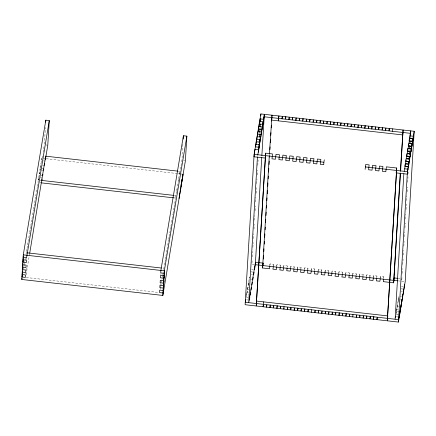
<?xml version="1.0" encoding="UTF-8"?>
<svg xmlns="http://www.w3.org/2000/svg" width="436" height="436" viewBox="0 0 436 436"><rect width="100%" height="100%" fill="white"/><g stroke="black" fill="none" stroke-linecap="round" stroke-linejoin="round"><path stroke-width="0.33" stroke-dasharray="2.18 1.64" d="M25.855 274.113L25.937 272.783M26.133 269.459L26.215 268.129M26.732 259.485L26.814 258.156M38.03 182.493L38.139 180.646M38.842 177.643L39.393 172.76L39.322 173.986M40.466 167.947L41.017 163.059M41.273 163.097L41.425 160.633M41.72 160.056L41.829 158.208L41.524 160.028M44.379 144.109L45.377 127.486M160.285 284.643L160.366 283.313M160.884 274.664L160.966 273.334M175.67 197.448L179.834 171.359L178.488 171.206M178.34 173.664L179.686 173.817L179.834 171.359M182.902 144.387L181.943 160.35L179.686 173.817M248.089 297.412L246.362 297.216L246.722 293.483M246.934 292.213L246.787 294.676L248.515 294.872M248.487 284.517L248.634 282.054L248.062 287.057L249.212 287.182M249.414 278.206L249.485 276.974L246.362 297.216M252.073 260.924L251.872 264.309L254.166 264.57M252.313 256.859L252.64 251.441M252.885 247.376L253.169 242.634M253.414 238.568L253.698 233.827M253.981 229.085L254.264 224.344M254.51 220.278L254.793 215.537M255.076 210.795L255.36 206.054M255.605 201.988L255.888 197.246M256.134 193.186L256.455 187.763M256.7 183.703L256.984 178.962M257.229 174.896L257.513 170.154M257.796 165.413L258.123 159.99M259.703 133.574L259.785 132.217M259.992 128.833L260.069 127.476M269.328 155.418L269.41 154.061M269.96 265.121L270.031 263.889L273.481 264.276L273.372 266.124M276.855 265.9L276.931 264.668L280.381 265.061L280.304 266.287M283.722 267.295L283.831 265.448L287.28 265.84L287.171 267.688M290.654 267.459L290.73 266.233L294.18 266.619L294.104 267.851M297.516 268.859L297.63 267.012L301.08 267.399L300.965 269.246M304.453 269.023L304.53 267.791L307.98 268.184L307.865 270.026M311.315 270.418L311.429 268.571L314.879 268.963L314.803 270.195M318.253 270.582L318.324 269.355L321.773 269.742L321.664 271.59M325.114 271.982L325.223 270.135L328.673 270.527L328.602 271.753M332.014 272.762L332.123 270.914L335.573 271.306L335.464 273.149M338.952 272.925L339.023 271.693L342.473 272.086L342.402 273.317M345.813 274.32L345.922 272.478L349.372 272.865L349.263 274.713M352.751 274.489L352.822 273.258L356.272 273.65L356.163 275.492M359.613 275.884L359.722 274.037L363.172 274.429L363.095 275.661M366.545 276.048L366.622 274.816L370.071 275.209L369.962 277.056M373.412 277.443L373.521 275.601L376.971 275.988L376.895 277.22M380.306 278.228L380.421 276.38L383.871 276.773L383.756 278.615M396.379 311.713L396.231 314.176L399.103 314.503M399.529 311.958L396.656 311.636L396.804 309.173M396.656 311.636L397.229 306.633M398.657 306.688L397.507 306.557L397.654 304.094M398.079 301.554L397.507 306.557M398.504 299.014L398.357 301.478L398.929 296.475L396.166 312.983M401.965 277.449L401.736 281.269L404.613 281.596M402.21 273.372L402.493 268.614M402.739 264.538L403.066 259.098M403.311 255.022L403.594 250.264M403.84 246.182L404.123 241.424M404.412 236.666L404.695 231.908M404.94 227.832L405.224 223.074M405.469 218.997L405.753 214.234M406.041 209.476L406.368 204.043M406.57 200.642L406.853 195.884M407.099 191.807L407.382 187.049M407.671 182.292L407.998 176.853M408.2 173.452L408.281 172.095M38.177 180.03L38.581 177.605L38.433 180.068L38.739 178.248M23.555 269.001L23.887 266.99M24.002 266.32L24.34 264.309M24.449 263.638L25.348 258.276M26.024 254.248L26.356 252.237M26.471 251.567L26.918 248.885M27.032 248.215L27.479 245.533M27.593 244.858L28.04 242.176M28.155 241.506L29.61 232.791M29.724 232.121L30.171 229.434M30.286 228.764L30.733 226.082M30.847 225.412L31.294 222.731M31.408 222.06L31.855 219.379M31.97 218.709L33.43 209.989M33.539 209.318L33.992 206.637M34.101 205.966L34.553 203.28M34.662 202.609L35.109 199.928M35.223 199.257L35.67 196.576M35.785 195.906L37.245 187.186M37.354 186.515L37.807 183.834M39.044 176.433L39.245 175.218M39.447 174.008L40.205 167.909L40.058 170.367L40.363 168.552M40.564 167.337L40.87 165.522M41.791 160.007L42.014 158.682M42.123 158.023L42.456 156.034M43.12 152.06L43.567 149.412M43.676 148.752L44.118 146.104M26.106 274.756L29.583 253.97M160.366 289.27L160.704 287.259M160.819 286.588L161.489 282.561M161.603 281.89L162.279 277.868M162.388 277.198L162.726 275.187M162.835 274.517L163.625 269.819M163.734 269.148L164.296 265.797M164.41 265.126L165.304 259.763M165.418 259.093L165.865 256.406M165.98 255.736L166.427 253.054M166.541 252.384L166.988 249.703M167.102 249.032L168.672 239.642M168.787 238.972L169.124 236.961M169.233 236.29L169.686 233.609M169.795 232.938L170.247 230.252M170.356 229.581L170.803 226.9M170.917 226.23L172.939 214.158M173.048 213.487L173.501 210.806M173.61 210.136L174.062 207.454M174.171 206.784L174.623 204.103M174.732 203.427L175.517 198.734M176.847 190.788L177.152 188.973M178.575 180.488L178.776 179.272M257.529 156.568L257.736 155.33M269.628 266.314L270.031 263.889M273.078 266.701L273.481 264.276M276.528 267.094L276.931 264.668M279.972 267.486L280.381 265.061M283.422 267.873L283.831 265.448M286.872 268.265L287.28 265.84M290.322 268.652L290.73 266.233M293.771 269.045L294.18 266.619M297.221 269.437L297.63 267.012M300.671 269.824L301.08 267.399M304.121 270.216L304.53 267.791M307.571 270.609L307.98 268.184M311.021 270.996L311.429 268.571M314.47 271.388L314.879 268.963M317.92 271.781L318.324 269.355M321.37 272.168L321.773 269.742M324.82 272.56L325.223 270.135M328.27 272.947L328.673 270.527M331.72 273.339L332.123 270.914M335.17 273.732L335.573 271.306M338.619 274.119L339.023 271.693M342.069 274.511L342.473 272.086M345.519 274.903L345.922 272.478M348.969 275.29L349.372 272.865M352.419 275.683L352.822 273.258M355.869 276.07L356.272 273.65M359.319 276.462L359.722 274.037M362.768 276.855L363.172 274.429M366.213 277.242L366.622 274.816M369.663 277.634L370.071 275.209M373.112 278.026L373.521 275.601M376.562 278.413L376.971 275.988M380.012 278.806L380.421 276.38M383.566 278.588L383.871 276.773M401.676 280.048L401.883 278.811M46.063 144.97L47.791 145.166M183.665 160.546L184.815 160.671M43.551 158.404L45.279 158.6M46.211 158.715L177.665 173.588M180.58 173.915L182.303 174.106M43.404 160.868L45.131 161.064M42.592 165.713L44.319 165.909M42.188 168.138L43.916 168.334M41.785 170.563L43.507 170.759M40.973 175.414L42.695 175.61M40.308 177.801L42.292 178.035M40.161 180.264L41.883 180.46M174.433 195.453L175.779 195.606M39.752 182.689L40.902 182.815M173.61 197.835L175.632 198.064M398.689 278.446L399.97 278.593M398.542 280.909L399.817 281.051M251.616 269.339L253.338 269.535M401.48 286.299L403.207 286.496M250.613 271.813L252.913 272.075M401.055 288.839L402.782 289.035M251.338 274.484L252.488 274.615M401.207 291.444L402.357 291.575M250.487 279.563L251.637 279.694M400.357 296.524L401.507 296.654M400.504 299.129L402.232 299.325M248.787 289.727L247.637 289.597L247.784 287.133L247.212 292.136L248.362 292.267M397.082 309.097L398.232 309.228M395.953 314.252L397.676 314.449M246.514 299.821L248.237 300.017M396.379 316.781L398.106 316.977M26.329 277.519L158.459 292.469"/><path stroke-width="0.65" d="M262.946 124.173L263.077 121.824L259.627 121.437L259.48 123.895M163.255 293.014L163.407 290.55L162.999 292.976L159.549 292.589L159.696 290.125L163.146 290.518L163.702 285.629L163.293 288.054L159.843 287.667L159.99 285.204L163.44 285.596L163.996 280.708L163.587 283.133L160.137 282.741L160.285 280.283L163.734 280.675L164.29 275.786L163.882 278.212L160.437 277.819L160.584 275.361L164.034 275.754L164.585 270.865L164.181 273.29L160.731 272.898L160.879 270.44L183.42 135.743L186.87 136.13L185.393 160.737L162.851 295.439L21.8 279.476L23.277 254.869L45.818 120.167L49.268 120.559L47.791 145.166L45.753 157.352M22.241 276.435L22.356 274.587L21.947 277.013L25.397 277.405L25.544 274.942L22.094 274.555L22.503 272.129M22.906 265.361L22.389 269.633L25.838 270.02L25.691 272.484L22.241 272.091L22.443 270.881M23.13 261.671L23.239 259.823L22.83 262.249L26.28 262.641L26.427 260.178L22.983 259.791L23.282 257.97M29.697 253.3L45.682 156.175L177.812 171.13M45.698 122.162L45.818 120.167M45.682 156.175L45.333 159.849M162.851 295.439L164.328 270.832L186.87 136.13M179.082 198.456L179.632 193.568L179.485 196.031M179.894 193.606L180.444 188.723L180.297 191.181M183.218 139.068L183.42 135.743M180.706 188.755L181.256 183.872L181.109 186.33M181.518 183.905L182.068 179.022L181.921 181.485M182.324 179.06L182.88 174.171L182.733 176.635M254.123 154.339L245.108 304.72L398.422 322.068L405.186 281.661L414.2 131.28L260.881 113.932L254.123 154.339L323.883 162.236L324.286 159.81M255.654 146.758L255.801 144.294L259.251 144.687L259.676 142.147L256.226 141.755L256.079 144.218M256.504 141.673L256.651 139.215L260.101 139.607L260.526 137.068L257.077 136.675L256.929 139.133M257.354 136.593L257.502 134.135L260.951 134.522L261.377 131.983L257.927 131.596M257.78 134.054L257.889 132.212M258.205 131.514L258.352 129.056L261.802 129.443L262.227 126.903L258.777 126.516L258.63 128.974M259.055 126.435L259.202 123.977L262.652 124.364L263.077 121.824M257.425 157.189L248.705 302.649L255.469 262.238L263.131 263.11L262.581 267.993L269.481 268.772L269.884 266.347M259.905 121.355L260.052 118.892L263.502 119.284L264.33 114.319L261.862 155.527M258.254 152.224L258.826 147.226L255.376 146.834M258.679 149.684L258.826 147.226M258.652 151.188L259.055 144.414M259.18 142.381L259.382 138.991M259.502 136.959L259.665 134.25M259.785 132.217L259.992 128.833M260.112 126.8L260.276 124.091M260.396 122.058L260.597 118.674M260.761 115.96L260.881 113.932M259.104 147.145L259.251 144.687M259.529 144.605L259.676 142.147M259.954 142.065L260.101 139.607M260.379 139.525L260.526 137.068M260.804 136.986L260.951 134.522M261.229 134.446L261.377 131.983M261.655 131.906L261.802 129.443M262.08 129.367L262.227 126.903M262.505 126.827L262.652 124.364M254.635 267.203L254.488 269.666L255.316 264.701L261.742 157.565M263.355 121.748L263.502 119.284M245.67 299.777L245.255 302.257L256.368 303.516L265.644 153.172L272.544 153.952L271.988 158.84L275.438 159.227L275.993 154.344L279.438 154.736L278.887 159.62L282.337 160.012L282.888 155.123L286.338 155.516L285.787 160.399L289.237 160.791L289.787 155.903L293.237 156.295L292.687 161.184L296.137 161.571L296.687 156.688L300.137 157.074L299.587 161.963L303.036 162.35L303.587 157.467L307.037 157.859L306.486 162.742L309.936 163.135L310.487 158.246L313.936 158.639L313.386 163.522L316.836 163.914L317.386 159.031L320.836 159.418L320.286 164.307L323.73 164.694L323.883 162.236M262.581 267.993L269.285 156.099M269.448 153.379L271.999 115.186L271.922 116.417M263.377 259.028L263.578 255.632M263.824 251.55L263.987 248.831M264.271 244.073L264.434 241.359M264.679 237.277L264.886 233.881M265.126 229.799L265.29 227.08M265.579 222.322L265.742 219.608M265.982 215.526L266.189 212.13M266.434 208.048L266.598 205.334M266.881 200.571L267.045 197.857M267.29 193.775L267.491 190.379M267.737 186.297L267.938 182.902M268.184 178.825L268.347 176.106M268.592 172.024L268.794 168.628M269.039 164.546L269.241 161.151M269.486 157.074L269.568 155.712M269.939 149.597L270.097 146.877M270.342 142.795L270.549 139.4M270.794 135.324L270.952 132.604M271.241 127.846L271.405 125.127M271.65 121.044L271.851 117.649L271.443 120.074L402.532 134.909L402.935 132.484L410.603 133.351M278.49 118.39L278.342 120.854L278.898 115.971L278.49 118.39L264.183 116.783L257.84 154.709M270.167 305.08L270.02 307.538L270.429 305.113M282.201 118.821L282.31 116.973M277.067 305.859L276.92 308.317L277.323 305.898M289.101 119.6L289.248 117.142L288.839 119.562M283.967 306.639L283.82 309.102L284.021 307.887M296 120.38L296.148 117.922L295.739 120.347M290.867 307.418L290.719 309.882L291.025 308.061M302.933 120.549L303.047 118.701L302.639 121.126M297.766 308.203L297.619 310.661L298.022 308.236M309.871 120.712L309.947 119.48L309.538 121.906M304.666 308.982L304.519 311.44L304.922 309.02M316.694 122.723L316.841 120.265L316.438 122.685M311.418 312.225L311.566 309.762M323.594 123.502L323.741 121.044L323.338 123.47M318.465 310.546L318.318 313.004L318.52 311.795M330.493 124.287L330.641 121.824L330.237 124.249M325.365 311.326L325.212 313.784L325.518 311.969M337.431 124.451L337.54 122.603L337.137 125.028M332.259 312.105L332.112 314.569L332.417 312.748M344.369 124.614L344.44 123.388L344.037 125.808M339.159 312.885L339.012 315.348L339.421 312.923M351.193 126.625L351.34 124.167L350.936 126.593M346.059 313.669L345.912 316.127L346.32 313.702M358.092 127.41L358.239 124.947L357.836 127.372M352.811 316.907L352.958 314.449M364.992 128.189L365.139 125.726L364.73 128.151M365.128 169.381L365.679 164.492L369.128 164.884L368.578 169.768L372.028 170.16L372.578 165.277L376.028 165.664L375.478 170.552L378.928 170.939L379.478 166.056L382.928 166.448L382.377 171.332L385.827 171.724L386.378 166.835L396.727 168.007L396.177 172.89L407.289 174.149L408.27 166.726L404.821 166.334L405.246 163.794L408.696 164.187L408.548 166.645L405.671 166.323M359.858 315.228L359.711 317.691L359.913 316.476M371.892 128.969L372.039 126.511L371.63 128.936M366.758 316.007L366.611 318.471L366.916 316.65M378.824 129.138L378.938 127.29L378.53 129.715M373.657 316.792L373.51 319.25L373.914 316.825M385.691 130.533L385.838 128.07L385.429 130.495M396.542 171.146L387.31 320.814L396.727 168.007M383.724 279.231L383.315 281.656L393.664 282.828L400.248 172.972M400.373 170.934L403.082 130.021L400.613 171.228M400.493 173.266L393.664 282.828M395.12 319.217L403.84 173.762M398.422 322.068L407.437 171.691L414.2 131.28M409.922 135.852L409.775 138.316L413.219 138.708L413.372 136.245L409.922 135.852L410.75 130.893L410.641 132.735M399.256 317.108L399.403 314.645L398.569 319.61L377.363 317.217L376.96 319.643L377.107 317.179L370.464 316.438L370.06 318.858L370.208 316.4L363.564 315.653L363.161 318.078L363.308 315.62L356.67 314.874L356.261 317.299L356.408 314.836L349.77 314.094L349.361 316.52L349.509 314.056L342.87 313.315L342.462 315.735L342.609 313.277L335.971 312.53L335.562 314.956L335.709 312.498L329.071 311.751L328.662 314.176L328.815 311.713L322.171 310.972L321.768 313.397L321.915 310.933L315.272 310.192L314.868 312.612L315.015 310.154L308.372 309.407L307.969 311.833L308.116 309.375L301.472 308.628L301.069 311.053L301.216 308.59L294.573 307.849L294.169 310.274L294.316 307.811L287.673 307.064L287.27 309.489L287.417 307.031L280.773 306.285L280.37 308.71L280.517 306.252L273.879 305.505L273.47 307.93L273.617 305.467L266.979 304.726L266.57 307.151L266.718 304.688L256.63 303.554L256.221 305.979L265.644 153.172M399.681 314.563L400.253 309.565L400.106 312.023M408.772 163.936L408.93 161.216M409.055 159.178L409.219 156.459M409.339 154.42L409.546 151.025M409.666 148.987L409.867 145.586M409.993 143.548L410.156 140.828M408.548 166.645L409.121 161.647L405.671 161.255L406.096 158.715L409.546 159.107L409.399 161.565L409.971 156.568L406.521 156.175L406.946 153.636L410.396 154.022L410.249 156.486L406.799 156.093M400.531 309.484L401.104 304.486L400.957 306.944M401.382 304.404L401.954 299.407L401.807 301.865M410.249 156.486L410.821 151.483L407.371 151.096L407.796 148.556L411.246 148.943L411.099 151.406L408.221 151.079M402.232 299.325L402.804 294.327L402.657 296.785M411.099 151.406L411.671 146.403L408.221 146.016L408.646 143.477L412.096 143.864L411.949 146.327L408.499 145.935M403.082 294.245L403.654 289.242L403.507 291.706M411.949 146.327L412.521 141.324L409.072 140.937L409.497 138.397L412.947 138.784L412.799 141.248L411.072 141.051M403.932 289.166L404.504 284.163L404.357 286.626M23.331 256.117L23.13 257.327L26.58 257.72L49.268 120.559M22.89 263.497L22.683 264.712L26.133 265.099L25.986 267.562L22.536 267.17L22.841 265.355M21.8 279.476L22.002 278.261M41.883 180.46L42.085 179.245M42.695 175.61L42.897 174.395M43.611 170.154L43.813 168.939M44.423 165.304L44.723 163.484M265.497 155.636L265.088 158.055L253.975 156.802L254.951 149.374L258.401 149.766M245.523 302.235L245.73 300.998M249.387 300.148L249.812 297.603M250.237 295.063L250.662 292.523M251.087 289.984L251.512 287.444M251.937 284.904L252.362 282.365M252.787 279.825L253.212 277.285M253.638 274.745L254.063 272.206M281.939 118.783L282.348 116.358M262.728 265.529L263.131 263.11M263.676 301.875L263.121 306.759L263.529 304.333M273.334 266.739L272.925 269.165L276.375 269.552L276.784 267.132M280.234 267.519L279.825 269.944L283.275 270.336L283.683 267.911M287.133 268.298L286.725 270.723L290.174 271.116L290.583 268.69M294.033 269.083L293.624 271.508L297.074 271.895L297.483 269.47M300.933 269.862L300.524 272.287L303.974 272.68L304.383 270.255M307.832 270.642L307.424 273.067L310.873 273.459L311.277 271.034M314.727 271.426L314.323 273.846L317.773 274.239L318.176 271.813M321.626 272.206L321.223 274.631L324.673 275.018L325.076 272.593M328.526 272.985L328.123 275.41L331.573 275.803L331.976 273.377M335.426 273.764L335.022 276.19L338.472 276.582L338.876 274.157M342.325 274.549L341.922 276.969L345.372 277.361L345.775 274.936M349.225 275.329L348.822 277.754L352.272 278.141L352.675 275.716M356.125 276.108L355.722 278.533L359.166 278.926L359.575 276.5M363.025 276.887L362.616 279.312L366.066 279.705L366.474 277.28M392.329 131.274L392.738 128.849M369.924 277.672L369.515 280.097L372.965 280.484L373.374 278.059M376.824 278.451L376.415 280.877L379.865 281.264L380.274 278.844M404.254 171.277L406.161 159.903M408.712 144.665L406.374 158.633L409.824 159.026M410.085 136.452L408.924 143.395L412.374 143.787M410.292 135.215L410.499 133.972M412.799 141.248L413.219 138.708M387.457 318.351L387.86 315.926L256.777 301.091M393.812 280.364L394.22 277.945L398.052 278.375M395.436 317.359L395.643 316.116M278.751 118.429L285.389 119.175L285.798 116.75L285.651 119.208L292.289 119.955L292.698 117.529L292.551 119.993L299.189 120.734L299.597 118.309L299.45 120.772L306.088 121.519L306.497 119.093L306.35 121.551L312.988 122.298L313.397 119.873L313.244 122.331L319.888 123.077L320.291 120.652L320.144 123.116L326.787 123.857L327.191 121.431L327.044 123.895L333.687 124.642L334.09 122.216L333.943 124.674L340.587 125.421L340.99 122.996L340.843 125.454L347.487 126.2L347.89 123.775L347.743 126.238L354.386 126.98L354.79 124.56L354.642 127.018L361.281 127.764L361.689 125.339L361.542 127.797L368.18 128.544L368.589 126.118L368.442 128.582L375.08 129.323L375.489 126.898L375.342 129.361L381.98 130.102L382.388 127.683L382.241 130.141L388.879 130.887L389.288 128.462L389.141 130.92L402.679 132.446M408.074 148.474L411.524 148.867M407.224 153.554L410.674 153.946M405.949 161.178L408.249 161.434M405.524 163.718L408.973 164.105M404.673 168.797L408.123 169.184M365.275 166.917L407.437 171.691M41.627 180.422L173.757 195.377M41.48 182.88L173.61 197.835M255.316 264.701L397.905 280.839M27.13 252.831L161.282 268.015M23.277 254.869L164.328 270.832"/></g></svg>
